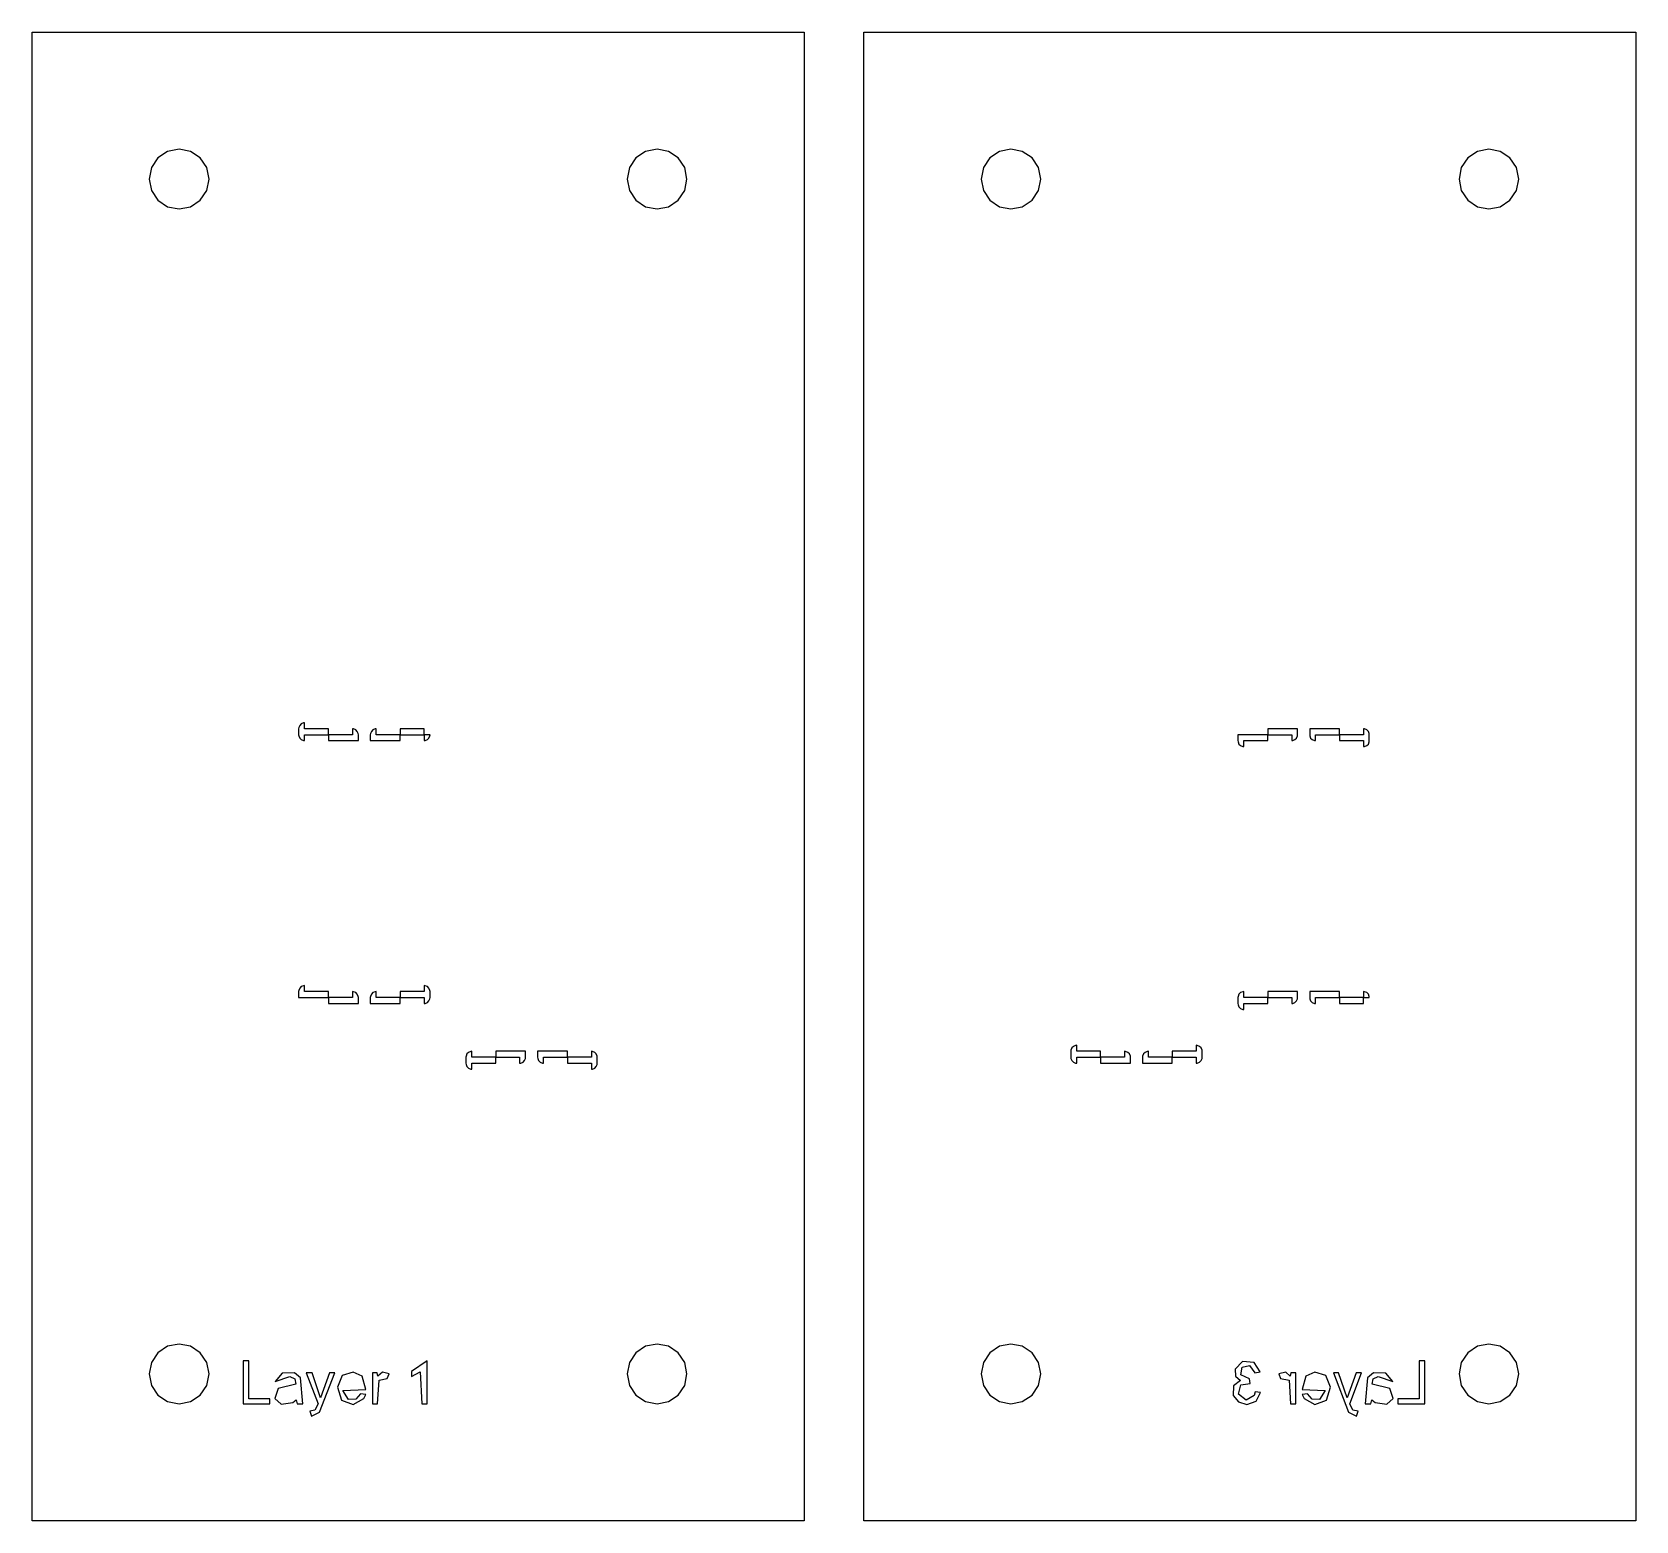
# Model space of a CAD drawing. Header units: metres. Extents: x -37 to 97, y -76 to 49.
import ezdxf

# ---------------------------------------------------------------- set-up
doc = ezdxf.new("R2010")
doc.units = ezdxf.units.M

msp = doc.modelspace()

# ---------------------------------------------------------------- linework, layer by layer
for points in [[(27.81, -75.81), (-36.81, -75.81), (-36.81, 48.81), (27.81, 48.81), (27.81, -75.81)], [(32.81, 48.81), (97.42, 48.81), (97.42, -75.81), (32.81, -75.81), (32.81, 48.81)], [(-26.81, 35.54), (-26.27, 34.73), (-25.46, 34.19), (-24.5, 34), (-23.54, 34.19), (-22.73, 34.73), (-22.19, 35.54), (-22, 36.5), (-22.19, 37.46), (-22.73, 38.27), (-23.54, 38.81), (-24.5, 39), (-25.46, 38.81), (-26.27, 38.27), (-26.81, 37.46), (-27, 36.5), (-26.81, 35.54)], [(13.19, 35.54), (13.73, 34.73), (14.54, 34.19), (15.5, 34), (16.46, 34.19), (17.27, 34.73), (17.81, 35.54), (18, 36.5), (17.81, 37.46), (17.27, 38.27), (16.46, 38.81), (15.5, 39), (14.54, 38.81), (13.73, 38.27), (13.19, 37.46), (13, 36.5), (13.19, 35.54)], [(46.07, 38.81), (45.12, 39), (44.16, 38.81), (43.35, 38.27), (42.81, 37.46), (42.62, 36.5), (42.81, 35.54), (43.35, 34.73), (44.16, 34.19), (45.12, 34), (46.07, 34.19), (46.88, 34.73), (47.43, 35.54), (47.62, 36.5), (47.43, 37.46), (46.88, 38.27), (46.07, 38.81)], [(86.07, 38.81), (85.12, 39), (84.16, 38.81), (83.35, 38.27), (82.81, 37.46), (82.62, 36.5), (82.81, 35.54), (83.35, 34.73), (84.16, 34.19), (85.12, 34), (86.07, 34.19), (86.88, 34.73), (87.43, 35.54), (87.62, 36.5), (87.43, 37.46), (86.88, 38.27), (86.07, 38.81)], [(-12, -9.5), (-14, -9.5), (-14, -9), (-14.1, -9.01), (-14.1, -9.01), (-14.28, -9.09), (-14.28, -9.09), (-14.41, -9.22), (-14.41, -9.22), (-14.49, -9.4), (-14.49, -9.4), (-14.5, -9.5), (-14.5, -10), (-14.49, -10.1), (-14.49, -10.1), (-14.41, -10.28), (-14.41, -10.28), (-14.28, -10.41), (-14.28, -10.41), (-14.1, -10.49), (-14.1, -10.49), (-14, -10.5), (-14, -10), (-12, -10), (-12, -9.5)], [(-12, -10.5), (-10, -10.5), (-9.5, -10.5), (-9.5, -10.5), (-9.5, -10.5), (-9.5, -10), (-9.51, -9.9), (-9.51, -9.9), (-9.59, -9.72), (-9.59, -9.72), (-9.72, -9.59), (-9.72, -9.59), (-9.9, -9.51), (-9.9, -9.51), (-10, -9.5), (-10, -10), (-12, -10), (-12, -10.5)], [(-6, -10), (-8, -10), (-8, -9.5), (-8.1, -9.51), (-8.1, -9.51), (-8.28, -9.59), (-8.28, -9.59), (-8.41, -9.72), (-8.41, -9.72), (-8.49, -9.9), (-8.49, -9.9), (-8.5, -10), (-8.5, -10.5), (-8.5, -10.5), (-8.5, -10.5), (-8, -10.5), (-6, -10.5), (-6, -10)], [(-4, -10), (-4, -9.5), (-6, -9.5), (-6, -10), (-4, -10)], [(-4, -10.5), (-3.9, -10.49), (-3.9, -10.49), (-3.72, -10.41), (-3.72, -10.41), (-3.59, -10.28), (-3.59, -10.28), (-3.51, -10.1), (-3.51, -10.1), (-3.5, -10), (-4, -10), (-4, -10.5)], [(64.62, -10), (64.12, -10), (64.12, -10), (64.12, -10), (64.12, -10.5), (64.13, -10.6), (64.13, -10.6), (64.2, -10.78), (64.2, -10.78), (64.34, -10.91), (64.34, -10.91), (64.52, -10.99), (64.52, -10.99), (64.62, -11), (64.62, -10.5), (66.62, -10.5), (66.62, -10), (64.62, -10)], [(68.62, -10.5), (68.71, -10.49), (68.71, -10.49), (68.89, -10.41), (68.89, -10.41), (69.03, -10.28), (69.03, -10.28), (69.11, -10.1), (69.11, -10.1), (69.11, -10), (69.11, -9.5), (69.11, -9.5), (69.11, -9.5), (68.62, -9.5), (66.62, -9.5), (66.62, -10), (68.62, -10), (68.62, -10.5)], [(72.62, -9.5), (70.62, -9.5), (70.12, -9.5), (70.12, -9.5), (70.12, -9.5), (70.12, -10), (70.13, -10.1), (70.13, -10.1), (70.2, -10.28), (70.2, -10.28), (70.34, -10.41), (70.34, -10.41), (70.52, -10.49), (70.52, -10.49), (70.62, -10.5), (70.62, -10), (72.62, -10), (72.62, -9.5)], [(74.62, -10.5), (74.62, -11), (74.71, -10.99), (74.71, -10.99), (74.89, -10.91), (74.89, -10.91), (75.03, -10.78), (75.03, -10.78), (75.11, -10.6), (75.11, -10.6), (75.11, -10.5), (75.11, -10), (75.11, -9.9), (75.11, -9.9), (75.03, -9.72), (75.03, -9.72), (74.89, -9.59), (74.89, -9.59), (74.71, -9.51), (74.71, -9.51), (74.62, -9.5), (74.62, -10), (72.62, -10), (72.62, -10.5), (74.62, -10.5)], [(-12, -31.5), (-14, -31.5), (-14, -31), (-14.1, -31.01), (-14.1, -31.01), (-14.28, -31.09), (-14.28, -31.09), (-14.41, -31.22), (-14.41, -31.22), (-14.49, -31.4), (-14.49, -31.4), (-14.5, -31.5), (-14.5, -32), (-14.5, -32), (-14.5, -32), (-14, -32), (-12, -32), (-12, -31.5)], [(-12, -32.5), (-10, -32.5), (-9.5, -32.5), (-9.5, -32.5), (-9.5, -32.5), (-9.5, -32), (-9.51, -31.9), (-9.51, -31.9), (-9.59, -31.72), (-9.59, -31.72), (-9.72, -31.59), (-9.72, -31.59), (-9.9, -31.51), (-9.9, -31.51), (-10, -31.5), (-10, -32), (-12, -32), (-12, -32.5)], [(-6, -32), (-8, -32), (-8, -31.5), (-8.1, -31.51), (-8.1, -31.51), (-8.28, -31.59), (-8.28, -31.59), (-8.41, -31.72), (-8.41, -31.72), (-8.49, -31.9), (-8.49, -31.9), (-8.5, -32), (-8.5, -32.5), (-8.5, -32.5), (-8.5, -32.5), (-8, -32.5), (-6, -32.5), (-6, -32)], [(-4, -32), (-4, -32.5), (-3.9, -32.49), (-3.9, -32.49), (-3.72, -32.41), (-3.72, -32.41), (-3.59, -32.28), (-3.59, -32.28), (-3.51, -32.1), (-3.51, -32.1), (-3.5, -32), (-3.5, -31.5), (-3.51, -31.4), (-3.51, -31.4), (-3.59, -31.22), (-3.59, -31.22), (-3.72, -31.09), (-3.72, -31.09), (-3.9, -31.01), (-3.9, -31.01), (-4, -31), (-4, -31.5), (-6, -31.5), (-6, -32), (-4, -32)], [(64.62, -31.5), (64.52, -31.51), (64.52, -31.51), (64.34, -31.59), (64.34, -31.59), (64.2, -31.72), (64.2, -31.72), (64.13, -31.9), (64.13, -31.9), (64.12, -32), (64.12, -32.5), (64.13, -32.6), (64.13, -32.6), (64.2, -32.78), (64.2, -32.78), (64.34, -32.91), (64.34, -32.91), (64.52, -32.99), (64.52, -32.99), (64.62, -33), (64.62, -32.5), (66.62, -32.5), (66.62, -32), (64.62, -32), (64.62, -31.5)], [(68.62, -32), (68.62, -32.5), (68.71, -32.49), (68.71, -32.49), (68.89, -32.41), (68.89, -32.41), (69.03, -32.28), (69.03, -32.28), (69.11, -32.1), (69.11, -32.1), (69.11, -32), (69.11, -31.5), (69.11, -31.5), (69.11, -31.5), (68.62, -31.5), (66.62, -31.5), (66.62, -32), (68.62, -32)], [(72.62, -31.5), (70.62, -31.5), (70.12, -31.5), (70.12, -31.5), (70.12, -31.5), (70.12, -32), (70.13, -32.1), (70.13, -32.1), (70.2, -32.28), (70.2, -32.28), (70.34, -32.41), (70.34, -32.41), (70.52, -32.49), (70.52, -32.49), (70.62, -32.5), (70.62, -32), (72.62, -32), (72.62, -31.5)], [(72.62, -32), (72.62, -32.5), (74.62, -32.5), (74.62, -32), (72.62, -32)], [(75.11, -31.9), (75.11, -31.9), (75.03, -31.72), (75.03, -31.72), (74.89, -31.59), (74.89, -31.59), (74.71, -31.51), (74.71, -31.51), (74.62, -31.5), (74.62, -32), (75.11, -32), (75.11, -31.9)], [(52.62, -36.5), (50.62, -36.5), (50.62, -36), (50.52, -36.01), (50.52, -36.01), (50.34, -36.09), (50.34, -36.09), (50.2, -36.22), (50.2, -36.22), (50.13, -36.4), (50.13, -36.4), (50.12, -36.5), (50.12, -37), (50.13, -37.1), (50.13, -37.1), (50.2, -37.28), (50.2, -37.28), (50.34, -37.41), (50.34, -37.41), (50.52, -37.49), (50.52, -37.49), (50.62, -37.5), (50.62, -37), (52.62, -37), (52.62, -36.5)], [(60.62, -37), (60.62, -37.5), (60.71, -37.49), (60.71, -37.49), (60.89, -37.41), (60.89, -37.41), (61.03, -37.28), (61.03, -37.28), (61.11, -37.1), (61.11, -37.1), (61.11, -37), (61.11, -36.5), (61.11, -36.4), (61.11, -36.4), (61.03, -36.22), (61.03, -36.22), (60.89, -36.09), (60.89, -36.09), (60.71, -36.01), (60.71, -36.01), (60.62, -36), (60.62, -36.5), (58.62, -36.5), (58.62, -37), (60.62, -37)], [(2, -37), (0, -37), (0, -36.5), (-0.1, -36.51), (-0.1, -36.51), (-0.28, -36.59), (-0.28, -36.59), (-0.41, -36.72), (-0.41, -36.72), (-0.49, -36.9), (-0.49, -36.9), (-0.5, -37), (-0.5, -37.5), (-0.49, -37.6), (-0.49, -37.6), (-0.41, -37.78), (-0.41, -37.78), (-0.28, -37.91), (-0.28, -37.91), (-0.1, -37.99), (-0.1, -37.99), (0, -38), (0, -37.5), (2, -37.5), (2, -37)], [(4, -37), (4, -37.5), (4.1, -37.49), (4.1, -37.49), (4.28, -37.41), (4.28, -37.41), (4.41, -37.28), (4.41, -37.28), (4.49, -37.1), (4.49, -37.1), (4.5, -37), (4.5, -36.5), (4.5, -36.5), (4.5, -36.5), (4, -36.5), (2, -36.5), (2, -37), (4, -37)], [(8, -36.5), (6, -36.5), (5.5, -36.5), (5.5, -36.5), (5.5, -36.5), (5.5, -37), (5.51, -37.1), (5.51, -37.1), (5.59, -37.28), (5.59, -37.28), (5.72, -37.41), (5.72, -37.41), (5.9, -37.49), (5.9, -37.49), (6, -37.5), (6, -37), (8, -37), (8, -36.5)], [(8, -37.5), (10, -37.5), (10, -38), (10.1, -37.99), (10.1, -37.99), (10.28, -37.91), (10.28, -37.91), (10.41, -37.78), (10.41, -37.78), (10.49, -37.6), (10.49, -37.6), (10.5, -37.5), (10.5, -37), (10.49, -36.9), (10.49, -36.9), (10.41, -36.72), (10.41, -36.72), (10.28, -36.59), (10.28, -36.59), (10.1, -36.51), (10.1, -36.51), (10, -36.5), (10, -37), (8, -37), (8, -37.5)], [(54.62, -37.5), (55.11, -37.5), (55.11, -37.5), (55.11, -37.5), (55.11, -37), (55.11, -36.9), (55.11, -36.9), (55.03, -36.72), (55.03, -36.72), (54.89, -36.59), (54.89, -36.59), (54.71, -36.51), (54.71, -36.51), (54.62, -36.5), (54.62, -37), (52.62, -37), (52.62, -37.5), (54.62, -37.5)], [(56.62, -36.5), (56.52, -36.51), (56.52, -36.51), (56.34, -36.59), (56.34, -36.59), (56.2, -36.72), (56.2, -36.72), (56.13, -36.9), (56.13, -36.9), (56.12, -37), (56.12, -37.5), (56.12, -37.5), (56.12, -37.5), (56.62, -37.5), (58.62, -37.5), (58.62, -37), (56.62, -37), (56.62, -36.5)], [(-26.81, -64.46), (-26.27, -65.27), (-25.46, -65.81), (-24.5, -66), (-23.54, -65.81), (-22.73, -65.27), (-22.19, -64.46), (-22, -63.5), (-22.19, -62.54), (-22.73, -61.73), (-23.54, -61.19), (-24.5, -61), (-25.46, -61.19), (-26.27, -61.73), (-26.81, -62.54), (-27, -63.5), (-26.81, -64.46)], [(13.19, -64.46), (13.73, -65.27), (14.54, -65.81), (15.5, -66), (16.46, -65.81), (17.27, -65.27), (17.81, -64.46), (18, -63.5), (17.81, -62.54), (17.27, -61.73), (16.46, -61.19), (15.5, -61), (14.54, -61.19), (13.73, -61.73), (13.19, -62.54), (13, -63.5), (13.19, -64.46)], [(46.07, -61.19), (45.12, -61), (44.16, -61.19), (43.35, -61.73), (42.81, -62.54), (42.62, -63.5), (42.81, -64.46), (43.35, -65.27), (44.16, -65.81), (45.12, -66), (46.07, -65.81), (46.88, -65.27), (47.43, -64.46), (47.62, -63.5), (47.43, -62.54), (46.88, -61.73), (46.07, -61.19)], [(86.07, -61.19), (85.12, -61), (84.16, -61.19), (83.35, -61.73), (82.81, -62.54), (82.62, -63.5), (82.81, -64.46), (83.35, -65.27), (84.16, -65.81), (85.12, -66), (86.07, -65.81), (86.88, -65.27), (87.43, -64.46), (87.62, -63.5), (87.43, -62.54), (86.88, -61.73), (86.07, -61.19)], [(-16.9, -65.58), (-18.66, -65.58), (-18.66, -62.42), (-19.13, -62.42), (-19.13, -66), (-16.9, -66), (-16.9, -65.58)], [(-3.74, -66), (-3.74, -62.41), (-5.06, -63.3), (-5.06, -63.73), (-4.32, -63.32), (-4.18, -66), (-3.74, -66)], [(65.07, -62.79), (65.53, -63.41), (65.97, -63.33), (65.48, -62.56), (64.5, -62.47), (63.87, -63.1), (63.92, -63.68), (64.33, -64.06), (63.75, -64.51), (63.72, -65.3), (64.15, -65.85), (64.87, -66.06), (65.65, -65.78), (66.01, -65.06), (65.57, -65), (65.47, -65.32), (64.81, -65.7), (64.17, -65.19), (64.37, -64.42), (65.14, -64.31), (65.09, -63.92), (64.35, -63.59), (64.46, -62.93), (65.07, -62.79)], [(79.28, -62.42), (79.28, -65.58), (77.51, -65.58), (77.51, -66), (79.75, -66), (79.75, -62.42), (79.28, -62.42)], [(-14.73, -64.35), (-16.22, -64.72), (-16.5, -65.56), (-15.96, -66.03), (-14.98, -65.89), (-14.7, -65.68), (-14.61, -66), (-14.15, -66), (-14.34, -63.82), (-14.84, -63.4), (-15.88, -63.44), (-16.46, -64.15), (-15.23, -63.72), (-14.81, -63.91), (-14.73, -64.35)], [(-12.76, -66.71), (-11.48, -63.41), (-11.92, -63.41), (-12.66, -65.51), (-13.38, -63.41), (-13.86, -63.41), (-12.87, -66), (-13.13, -66.53), (-13.57, -66.61), (-13.42, -67.05), (-12.76, -66.71)], [(-10.85, -63.64), (-11.25, -64.6), (-10.92, -65.71), (-9.93, -66.06), (-9.03, -65.57), (-8.88, -65.22), (-9.33, -65.16), (-9.71, -65.63), (-10.32, -65.64), (-10.79, -64.9), (-8.87, -64.82), (-9.19, -63.7), (-9.94, -63.35), (-10.85, -63.64)], [(-8.33, -63.41), (-8.33, -66), (-7.89, -66), (-7.77, -64.02), (-7.08, -63.9), (-6.92, -63.49), (-7.49, -63.36), (-7.88, -63.7), (-7.94, -63.41), (-8.33, -63.41)], [(67.54, -63.49), (67.69, -63.9), (68.39, -64.02), (68.51, -66), (68.95, -66), (68.95, -63.41), (68.55, -63.41), (68.49, -63.7), (68.11, -63.36), (67.54, -63.49)], [(71.41, -64.9), (70.93, -65.64), (70.33, -65.63), (69.95, -65.16), (69.5, -65.22), (69.65, -65.57), (70.55, -66.06), (71.54, -65.71), (71.87, -64.6), (71.47, -63.64), (70.56, -63.35), (69.81, -63.7), (69.48, -64.82), (71.41, -64.9)], [(73.49, -66), (74.47, -63.41), (74, -63.41), (73.27, -65.51), (72.54, -63.41), (72.1, -63.41), (73.38, -66.71), (74.04, -67.05), (74.18, -66.61), (73.74, -66.53), (73.49, -66)], [(76.5, -63.44), (75.46, -63.4), (74.96, -63.82), (74.77, -66), (75.23, -66), (75.31, -65.68), (75.6, -65.89), (76.58, -66.03), (77.12, -65.56), (76.84, -64.72), (75.35, -64.35), (75.43, -63.91), (75.85, -63.72), (77.08, -64.15), (76.5, -63.44)]]:
    msp.add_lwpolyline(points)

doc.saveas('drawing.dxf')
